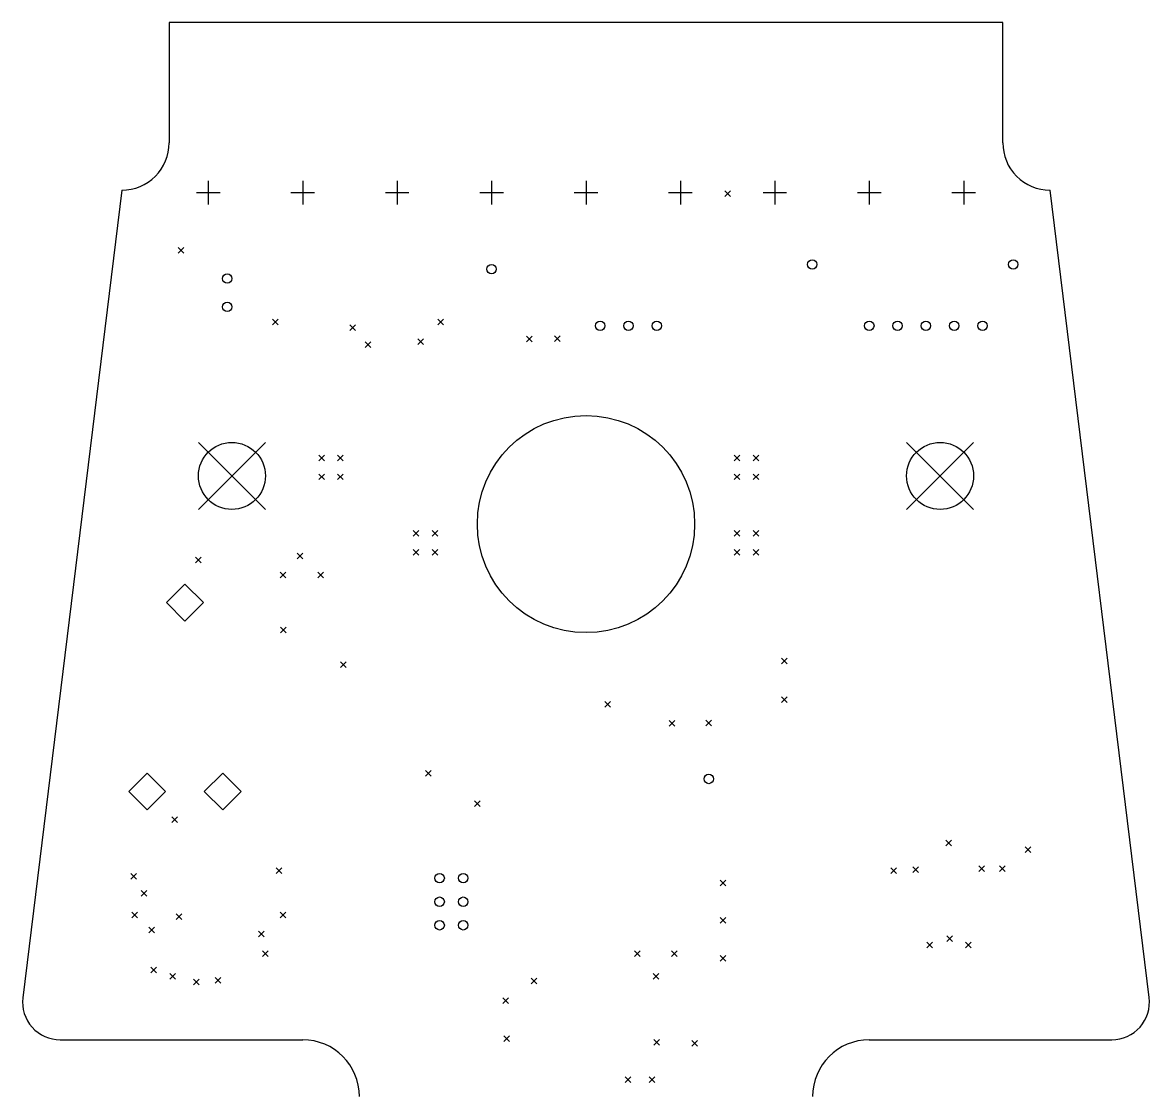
# Model space of a CAD drawing. Extents: x 1.93 to 4.68, y -4.73 to -1.97.
# Drawn here: x 2.003 to 3.197, y -3.106 to -1.969 of the extents above; entities that cross this region are included whole.
import ezdxf

# ---------------------------------------------------------------- set-up
doc = ezdxf.new("R2010")
doc.units = 0
doc.header["$MEASUREMENT"] = 0
doc.layers.add('BLACK', color=7, linetype='CONTINUOUS')

msp = doc.modelspace()

# ---------------------------------------------------------------- linework, layer by layer
at = {"layer": 'BLACK', "linetype": 'CONTINUOUS'}
for p, q in [((3.0414, -1.9688), (2.1586, -1.9688)), ((2.1586, -1.9688), (2.1586, -2.0963)), ((3.0414, -2.0961), (3.0414, -1.9688)), ((2.1086, -2.1463), (2.0035, -3.0017)), ((2.2, -2.1365), (2.2, -2.1615)), ((2.3, -2.1365), (2.3, -2.1615)), ((2.4, -2.1365), (2.4, -2.1615)), ((2.5, -2.1365), (2.5, -2.1615)), ((2.6, -2.1365), (2.6, -2.1615)), ((2.7, -2.1365), (2.7, -2.1615)), ((2.747, -2.1472), (2.753, -2.1532)), ((2.753, -2.1472), (2.747, -2.1532)), ((2.8, -2.1365), (2.8, -2.1615)), ((2.9, -2.1365), (2.9, -2.1615)), ((3, -2.1365), (3, -2.1615)), ((3.1964, -3.0014), (3.0914, -2.1463)), ((2.1875, -2.149), (2.2125, -2.149)), ((2.2875, -2.149), (2.3125, -2.149)), ((2.3875, -2.149), (2.4125, -2.149)), ((2.4875, -2.149), (2.5125, -2.149)), ((2.5875, -2.149), (2.6125, -2.149)), ((2.6875, -2.149), (2.7125, -2.149)), ((2.7875, -2.149), (2.8125, -2.149)), ((2.8875, -2.149), (2.9125, -2.149)), ((2.9875, -2.149), (3.0125, -2.149)), ((2.168, -2.207), (2.174, -2.213)), ((2.174, -2.207), (2.168, -2.213)), ((2.268, -2.283), (2.274, -2.289)), ((2.274, -2.283), (2.268, -2.289)), ((2.35, -2.289), (2.356, -2.295)), ((2.356, -2.289), (2.35, -2.295)), ((2.443, -2.283), (2.449, -2.289)), ((2.449, -2.283), (2.443, -2.289)), ((2.537, -2.301), (2.543, -2.307)), ((2.543, -2.301), (2.537, -2.307)), ((2.5665, -2.3005), (2.5725, -2.3065)), ((2.5725, -2.3005), (2.5665, -2.3065)), ((2.366, -2.307), (2.372, -2.313)), ((2.372, -2.307), (2.366, -2.313)), ((2.422, -2.304), (2.428, -2.31)), ((2.428, -2.304), (2.422, -2.31)), ((2.1895, -2.4135), (2.2605, -2.4845)), ((2.2605, -2.4135), (2.1895, -2.4845)), ((2.9395, -2.4135), (3.0105, -2.4845)), ((3.0105, -2.4135), (2.9395, -2.4845)), ((2.317, -2.427), (2.323, -2.433)), ((2.323, -2.427), (2.317, -2.433)), ((2.337, -2.427), (2.343, -2.433)), ((2.343, -2.427), (2.337, -2.433)), ((2.757, -2.427), (2.763, -2.433)), ((2.763, -2.427), (2.757, -2.433)), ((2.777, -2.427), (2.783, -2.433)), ((2.783, -2.427), (2.777, -2.433)), ((2.317, -2.447), (2.323, -2.453)), ((2.323, -2.447), (2.317, -2.453)), ((2.337, -2.447), (2.343, -2.453)), ((2.343, -2.447), (2.337, -2.453)), ((2.757, -2.447), (2.763, -2.453)), ((2.763, -2.447), (2.757, -2.453)), ((2.777, -2.447), (2.783, -2.453)), ((2.783, -2.447), (2.777, -2.453)), ((2.417, -2.507), (2.423, -2.513)), ((2.423, -2.507), (2.417, -2.513)), ((2.437, -2.507), (2.443, -2.513)), ((2.443, -2.507), (2.437, -2.513)), ((2.757, -2.507), (2.763, -2.513)), ((2.763, -2.507), (2.757, -2.513)), ((2.777, -2.507), (2.783, -2.513)), ((2.783, -2.507), (2.777, -2.513)), ((2.417, -2.527), (2.423, -2.533)), ((2.423, -2.527), (2.417, -2.533)), ((2.437, -2.527), (2.443, -2.533)), ((2.443, -2.527), (2.437, -2.533)), ((2.757, -2.527), (2.763, -2.533)), ((2.763, -2.527), (2.757, -2.533)), ((2.777, -2.527), (2.783, -2.533)), ((2.783, -2.527), (2.777, -2.533)), ((2.1863, -2.5352), (2.1923, -2.5412)), ((2.1923, -2.5352), (2.1863, -2.5412)), ((2.294, -2.531), (2.3, -2.537)), ((2.3, -2.531), (2.294, -2.537)), ((2.276, -2.551), (2.282, -2.557)), ((2.282, -2.551), (2.276, -2.557)), ((2.316, -2.551), (2.322, -2.557)), ((2.322, -2.551), (2.316, -2.557)), ((2.1753, -2.5637), (2.1558, -2.5832)), ((2.1948, -2.5832), (2.1753, -2.5637)), ((2.1558, -2.5832), (2.1753, -2.6027)), ((2.1753, -2.6027), (2.1948, -2.5832)), ((2.2763, -2.6091), (2.2823, -2.6151)), ((2.2823, -2.6091), (2.2763, -2.6151)), ((2.34, -2.646), (2.346, -2.652)), ((2.346, -2.646), (2.34, -2.652)), ((2.807, -2.6419), (2.813, -2.6479)), ((2.813, -2.6419), (2.807, -2.6479)), ((2.807, -2.683), (2.813, -2.689)), ((2.813, -2.683), (2.807, -2.689)), ((2.62, -2.688), (2.626, -2.694)), ((2.626, -2.688), (2.62, -2.694)), ((2.6881, -2.708), (2.6941, -2.714)), ((2.6941, -2.708), (2.6881, -2.714)), ((2.727, -2.7079), (2.733, -2.7139)), ((2.733, -2.7079), (2.727, -2.7139)), ((2.1353, -2.7637), (2.1158, -2.7832)), ((2.1548, -2.7832), (2.1353, -2.7637)), ((2.2153, -2.7637), (2.1958, -2.7832)), ((2.2348, -2.7832), (2.2153, -2.7637)), ((2.43, -2.761), (2.436, -2.767)), ((2.436, -2.761), (2.43, -2.767)), ((2.1158, -2.7832), (2.1353, -2.8027)), ((2.1353, -2.8027), (2.1548, -2.7832)), ((2.1958, -2.7832), (2.2153, -2.8027)), ((2.2153, -2.8027), (2.2348, -2.7832)), ((2.482, -2.7931), (2.488, -2.7991)), ((2.488, -2.7931), (2.482, -2.7991)), ((2.1613, -2.8102), (2.1673, -2.8162)), ((2.1673, -2.8102), (2.1613, -2.8162)), ((2.981, -2.835), (2.987, -2.841)), ((2.987, -2.835), (2.981, -2.841)), ((3.065, -2.842), (3.071, -2.848)), ((3.071, -2.842), (3.065, -2.848)), ((2.272, -2.864), (2.278, -2.87)), ((2.278, -2.864), (2.272, -2.87)), ((2.923, -2.864), (2.929, -2.87)), ((2.929, -2.864), (2.923, -2.87)), ((2.946, -2.863), (2.952, -2.869)), ((2.952, -2.863), (2.946, -2.869)), ((3.016, -2.862), (3.022, -2.868)), ((3.022, -2.862), (3.016, -2.868)), ((3.038, -2.862), (3.044, -2.868)), ((3.044, -2.862), (3.038, -2.868)), ((2.118, -2.87), (2.124, -2.876)), ((2.124, -2.87), (2.118, -2.876)), ((2.129, -2.888), (2.135, -2.894)), ((2.135, -2.888), (2.129, -2.894)), ((2.742, -2.8771), (2.748, -2.8831)), ((2.748, -2.8771), (2.742, -2.8831)), ((2.119, -2.911), (2.125, -2.917)), ((2.125, -2.911), (2.119, -2.917)), ((2.276, -2.911), (2.282, -2.917)), ((2.282, -2.911), (2.276, -2.917)), ((2.166, -2.9129), (2.172, -2.9189)), ((2.172, -2.9129), (2.166, -2.9189)), ((2.742, -2.9169), (2.748, -2.9229)), ((2.748, -2.9169), (2.742, -2.9229)), ((2.137, -2.927), (2.143, -2.933)), ((2.143, -2.927), (2.137, -2.933)), ((2.2533, -2.9312), (2.2593, -2.9372)), ((2.2593, -2.9312), (2.2533, -2.9372)), ((2.961, -2.943), (2.967, -2.949)), ((2.967, -2.943), (2.961, -2.949)), ((2.982, -2.936), (2.988, -2.942)), ((2.988, -2.936), (2.982, -2.942)), ((3.002, -2.943), (3.008, -2.949)), ((3.008, -2.943), (3.002, -2.949)), ((2.2573, -2.9522), (2.2633, -2.9582)), ((2.2633, -2.9522), (2.2573, -2.9582)), ((2.6514, -2.9521), (2.6574, -2.9581)), ((2.6574, -2.9521), (2.6514, -2.9581)), ((2.6907, -2.9521), (2.6967, -2.9581)), ((2.6967, -2.9521), (2.6907, -2.9581)), ((2.742, -2.957), (2.748, -2.963)), ((2.748, -2.957), (2.742, -2.963)), ((2.1393, -2.9692), (2.1453, -2.9752)), ((2.1453, -2.9692), (2.1393, -2.9752)), ((2.1593, -2.9762), (2.1653, -2.9822)), ((2.1653, -2.9762), (2.1593, -2.9822)), ((2.1843, -2.9822), (2.1903, -2.9882)), ((2.1903, -2.9822), (2.1843, -2.9882)), ((2.2073, -2.9802), (2.2133, -2.9862)), ((2.2133, -2.9802), (2.2073, -2.9862)), ((2.542, -2.981), (2.548, -2.987)), ((2.548, -2.981), (2.542, -2.987)), ((2.671, -2.976), (2.677, -2.982)), ((2.677, -2.976), (2.671, -2.982)), ((2.5119, -3.002), (2.5179, -3.008)), ((2.5179, -3.002), (2.5119, -3.008)), ((2.5131, -3.042), (2.5191, -3.048)), ((2.5191, -3.042), (2.5131, -3.048)), ((2.0433, -3.0463), (2.3, -3.0463)), ((2.672, -3.0459), (2.678, -3.0519)), ((2.678, -3.0459), (2.672, -3.0519)), ((2.712, -3.047), (2.718, -3.053)), ((2.718, -3.047), (2.712, -3.053)), ((2.9, -3.0463), (3.1569, -3.0463)), ((2.6414, -3.0856), (2.6474, -3.0916)), ((2.6474, -3.0856), (2.6414, -3.0916)), ((2.667, -3.0856), (2.673, -3.0916)), ((2.673, -3.0856), (2.667, -3.0916))]:
    msp.add_line(p, q, dxfattribs=at)
at = {"layer": 'BLACK'}
for centre, radius in [((2.5, -2.23), 0.005), ((2.8396, -2.225), 0.005), ((3.0524, -2.225), 0.005), ((2.22, -2.24), 0.005), ((2.22, -2.27), 0.005), ((2.615, -2.29), 0.005), ((2.645, -2.29), 0.005), ((2.675, -2.29), 0.005), ((2.9, -2.29), 0.005), ((2.93, -2.29), 0.005), ((2.96, -2.29), 0.005), ((2.99, -2.29), 0.005), ((3.02, -2.29), 0.005), ((2.6, -2.5), 0.115), ((2.225, -2.449), 0.0355), ((2.975, -2.449), 0.0355), ((2.73, -2.77), 0.005), ((2.445, -2.875), 0.005), ((2.47, -2.875), 0.005), ((2.445, -2.9), 0.005), ((2.47, -2.9), 0.005), ((2.445, -2.925), 0.005), ((2.47, -2.925), 0.005)]:
    msp.add_circle(centre, radius, dxfattribs=at)
for centre, radius, start, end in [((2.1086, -2.0963), 0.05, -89.9998, 0.0062), ((3.0914, -2.0963), 0.05, -180.2401, -89.9998), ((2.0433, -3.0063), 0.04, -186.5547, -89.9983), ((3.1567, -3.0063), 0.04, -89.7766, 7.0032), ((2.3, -3.1063), 0.06, 0, 89.9989), ((2.9, -3.1063), 0.06, 90, 179.9986)]:
    msp.add_arc(centre, radius, start, end, dxfattribs=at)

doc.saveas('drawing.dxf')
